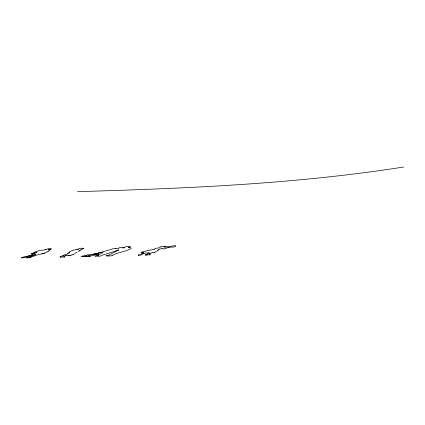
<?xml version="1.0" encoding="UTF-8"?>
<svg xmlns="http://www.w3.org/2000/svg" width="425" height="425" viewBox="0 0 425 425"><rect width="100%" height="100%" fill="white"/><g stroke="black" fill="none" stroke-linecap="round" stroke-linejoin="round"><path stroke-width="0.64" d="M75.363 253.215L75.368 253.194A10.354 1.78 -7.3 0 1 75.475 253.013L76.989 252.259M112.088 255.749L109.432 255.94M68.829 252.7L69.44 251.956A5.823 0.999 -7.3 0 1 69.578 251.855A11.385 1.955 -7.3 0 1 69.796 251.727L69.944 251.643A11.842 2.035 -7.3 0 1 70.672 251.308L71.464 250.984A12.84 2.205 -7.3 0 1 71.979 250.787L72.627 250.559A8.001 1.376 -7.3 0 0 73.259 250.32L74.502 250.001A9.265 1.594 -7.3 0 1 75.044 249.889L75.161 249.868A3.708 0.637 -7.3 0 1 75.852 249.751L76.203 249.698M159.864 247.053L160.554 246.766A3.724 0.643 -7.3 0 1 160.65 246.718L162.339 246.415A3.538 0.606 -7.3 0 0 162.828 246.362L163.901 246.245M166.048 246.442L166.058 246.388A2.476 0.425 -7.3 0 0 165.978 246.309L165.559 246.266M123.834 247.313L123.813 247.339A1.928 0.329 -7.3 0 1 123.792 247.419L123 247.833M154.944 248.853L155.029 248.742A5.339 0.919 -7.3 0 0 155.104 248.705L155.157 248.667A3.156 0.542 -7.3 0 1 155.3 248.583L155.385 248.545A6.678 1.147 -7.3 0 1 155.72 248.407L156.336 248.242A2.263 0.388 -7.3 0 1 157.425 248.083L157.792 248.046A3.262 0.563 -7.3 0 0 158.594 247.956L158.791 247.918A8.707 1.498 -7.3 0 0 159.269 247.839L159.348 247.828A3.878 0.669 -7.3 0 0 159.88 247.732L160.22 247.61M47.951 251.467L48.524 251.138A4.277 0.733 -7.3 0 1 48.673 251.058L48.912 250.941A6.858 1.179 -7.3 0 0 49.146 250.819L49.305 250.723A11.608 1.997 -7.3 0 0 49.635 250.463L49.89 250.102A2.21 0.383 -7.3 0 0 49.651 249.969A1.897 0.324 -7.3 0 0 49.422 249.937L48.726 249.911A5.626 0.967 -7.3 0 1 48.269 249.879L48.477 249.778A3.134 0.542 -7.3 0 1 48.705 249.73L49.13 249.634M32.773 253.752L33.251 253.789M33.91 253.157L34.021 253.093A2.858 0.489 -7.3 0 1 34.112 253.056L34.383 252.96A8.277 1.424 -7.3 0 0 34.584 252.886L34.839 252.785A1.562 0.271 -7.3 0 1 35.009 252.737L35.721 252.498A2.417 0.414 -7.3 0 1 35.875 252.45L36.651 252.312M43.217 253.327L42.346 253.566L44.147 253.39A1.865 0.319 -7.3 0 1 44.322 253.332L44.678 253.173A3.666 0.632 -7.3 0 0 44.71 253.135L44.731 253.114M154.918 248.96L154.753 249.055A4.16 0.717 -7.3 0 1 154.594 249.119M128.308 247.547L128.637 247.536A1.865 0.319 -7.3 0 1 128.855 247.52L130.135 247.584M33.495 253.629L34 253.273A2.938 0.505 -7.3 0 0 33.947 253.21L33.947 253.21M78.046 249.013L78.827 248.768A1.796 0.308 -7.3 0 0 79.395 248.636L80.41 248.407A1.827 0.313 -7.3 0 1 81.101 248.29L81.164 248.29A3.857 0.664 -7.3 0 1 82.206 248.205L83.316 248.248M169.447 247.329L168.465 247.477M32.645 253.746L32.938 253.645M142.843 253.964L143.31 253.736M64.021 256.588L64.026 256.578A2.274 0.393 -7.3 0 1 64.122 256.525L64.51 256.498M115.839 248.545L115.897 248.365A1.822 0.313 -7.3 0 0 115.605 248.338L114.352 248.492A2.587 0.446 -7.3 0 0 113.953 248.572L113.741 248.614A1.907 0.329 -7.3 0 0 113.358 248.699L107.934 250.336A3.798 0.653 -7.3 0 0 107.838 250.367L107.631 250.421A16.155 2.778 -7.3 0 1 107.222 250.511L98.558 252.981M30.26 257.247L31.014 257.624A3.203 0.552 -7.3 0 1 30.929 257.662L30.111 257.789A9.706 1.668 -7.3 0 1 29.713 257.8L26.616 257.885M154.7 252.312L155.152 252.078A25.218 4.335 -7.3 0 0 155.72 251.781L158.004 250.447M47.988 251.515L47.372 251.935A1.716 0.298 -7.3 0 0 47.175 251.982L46.182 252.312A23.157 3.979 -7.3 0 1 45.889 252.445L45.114 252.859A2.709 0.468 -7.3 0 1 44.992 252.949M32.268 254.028L31.307 253.953M34.494 252.232L35.158 252.025M149.26 252.928L148.197 253.438A3.257 0.558 -7.3 0 0 148.075 253.544L147.958 253.725A5.196 0.892 -7.3 0 1 147.735 253.916L147.65 253.927M87.752 256.371L89.903 255.707A1.748 0.303 -7.3 0 1 89.978 255.659L85.271 256.376L86.833 255.977L86.121 256.031L84.262 256.626L83.412 256.62L84.628 256.195L81.414 256.62L82.195 256.365M64.86 256.918L64.685 256.971A3.363 0.579 -7.3 0 1 63.112 257.093L62.985 257.114A3.99 0.685 -7.3 0 1 62.379 257.125L62.172 257.12A7.156 1.232 -7.3 0 0 61.875 257.12L60.86 257.13M118.926 248.157L119.085 247.881A9.823 1.689 -7.3 0 1 119.17 247.823A3.257 0.558 -7.3 0 1 119.51 247.658L119.595 247.626A2.348 0.404 -7.3 0 1 119.908 247.52L123.877 247.228M165.862 246.707L165.506 246.808M60.079 256.753L60.355 256.578M32.613 254.426L32.566 254.458A6.391 1.1 -7.3 0 0 32.428 254.554M64.26 256.153L64.106 256.248A2.21 0.377 -7.3 0 0 64.032 256.307M79.199 250.941L79.587 250.723M44.816 253.045L44.827 253.04A2.221 0.383 -7.3 0 0 44.726 253.114M70.55 255.159L71.644 255.032M70.428 255.234L70.088 255.441A2.433 0.42 -7.3 0 1 69.928 255.531L69.923 255.531M79.098 251.005L79.114 250.994A5.615 0.967 -7.3 0 1 78.646 251.223L78.381 251.329A1.806 0.308 -7.3 0 0 78.211 251.409M32.337 254.623L31.62 254.989A4.08 0.701 -7.3 0 1 31.477 255.053L25.527 256.631A5.578 0.956 -7.3 0 0 24.438 256.827L23.635 257.077M130.353 247.738L131.362 248.003L130.9 248.63A12.293 2.114 -7.3 0 0 130.682 248.779C125.269 251.743 116.535 252.636 112.11 255.675M50.703 249.268L50.368 249.321M124.02 247.536L124.955 247.084A4.266 0.733 -7.3 0 0 125.136 247.005C126.172 246.261 133.657 245.56 128.318 247.525M34.255 252.45L34.218 252.471A8.819 1.514 -7.3 0 1 33.862 252.652L33.331 252.976A1.897 0.324 -7.3 0 1 33.198 253.024L32.295 253.406A4.117 0.707 -7.3 0 0 31.572 253.651A4.42 0.76 -7.3 0 0 31.317 253.874M68.409 255.425L67.724 255.425A1.583 0.271 -7.3 0 0 67.262 255.468L66.752 255.526A2.667 0.457 -7.3 0 0 66.327 255.579L66.226 255.595M33.123 254.123L33.092 254.139A2.13 0.367 -7.3 0 1 32.81 254.267L32.704 254.299M79.618 250.708L79.682 250.676A5.674 0.978 -7.3 0 0 80.049 250.458M168.385 247.525L167.089 247.817A2.237 0.383 -7.3 0 0 166.77 247.988L166.706 248.051A8.511 1.461 -7.3 0 0 166.621 248.152A2.821 0.483 -7.3 0 0 166.605 248.195L166.048 248.476A2.917 0.499 -7.3 0 1 164.905 248.843L164.714 248.864A2.279 0.393 -7.3 0 1 163.699 248.811M33.405 253.953L33.432 253.943A3.708 0.637 -7.3 0 1 33.66 253.837L34.133 253.55A4.845 0.834 -7.3 0 1 34.329 253.481L34.457 253.438A2.183 0.377 -7.3 0 0 34.685 253.348L35.711 252.896A6.046 1.041 -7.3 0 1 36.183 252.694L36.338 252.631A4.181 0.717 -7.3 0 0 36.874 252.392L36.879 252.37A2.162 0.372 -7.3 0 1 37.012 252.291L37.012 252.222M43.249 253.3L43.509 253.311A1.817 0.313 -7.3 0 1 43.424 253.369L42.877 253.486M72.356 254.867L72.261 254.91A2.895 0.499 -7.3 0 0 72.144 254.958L71.745 255.048M138.359 255.096L138.465 255.048A1.626 0.282 -7.3 0 1 138.752 254.936M74.773 253.619L73.371 254.442A2.438 0.42 -7.3 0 1 73.275 254.485M149.786 253.608L152.081 252.689M140.42 254.299L140.085 254.453M66.114 255.643L65.498 255.68M140.909 255.085L138.837 255.228M167.923 247.632L168.358 247.536M118.851 248.195L118.501 248.258A4.138 0.712 -7.3 0 1 118.177 248.322L117.56 248.402A2.407 0.414 -7.3 0 0 117.321 248.418L116.848 248.46A5.552 0.956 -7.3 0 0 116.121 248.535L115.882 248.556M30.403 257.098L30.834 256.976A2.996 0.515 -7.3 0 0 30.94 256.939A4.287 0.738 -7.3 0 1 31.832 256.684L33.076 256.355A9.1 1.562 -7.3 0 0 33.75 256.153L33.91 256.1A14.689 2.523 -7.3 0 0 34.77 255.802L35.296 255.595A6.332 1.089 -7.3 0 0 35.525 255.489L36.768 255.058A2.019 0.345 -7.3 0 1 37.002 254.984L37.48 254.851A19.401 3.336 -7.3 0 0 38.919 254.458L39.658 254.278A6.811 1.169 -7.3 0 1 40.343 254.214L41.453 254.001A4.941 0.85 -7.3 0 0 41.485 253.964A5.753 0.988 -7.3 0 1 41.921 253.651L42.144 253.544A2.348 0.404 -7.3 0 0 42.234 253.481L42.952 253.273L42.697 253.39A4.075 0.701 -7.3 0 0 42.548 253.454M145.552 254.878L145.308 254.92M142.832 253.991L142.678 254.038A5.955 1.025 -7.3 0 0 142.524 254.092L141.992 254.363A11.438 1.966 -7.3 0 0 141.78 254.501L141.573 254.649A11.241 1.934 -7.3 0 0 141.451 254.745A5.153 0.887 -7.3 0 0 141.392 254.803L141.143 254.926M150.142 254.83L146.699 255.005M45.422 249.65L45.831 249.518A5.084 0.877 -7.3 0 1 45.905 249.475A5.052 0.866 -7.3 0 0 45.98 249.433L45.916 249.326M67.756 253.736L67.782 253.725A5.966 1.025 -7.3 0 0 68.244 253.491L69.514 252.684L69.227 252.71A4.069 0.701 -7.3 0 1 69.047 252.732L68.882 252.742M42.091 253.741L42.782 253.555M42.017 253.746L42.197 253.789A5.249 0.903 -7.3 0 0 42.898 253.688L42.994 253.672M24.347 257.454L23.619 257.715A12.708 2.183 -7.3 0 1 23.306 257.816L21.733 257.975A4.107 0.707 -7.3 0 1 21.261 257.853L21.436 257.667A7.815 1.344 -7.3 0 1 21.59 257.598L23.572 257.082M29.187 257.051L28.842 257.189A1.87 0.324 -7.3 0 1 28.576 257.268L27.524 257.502M169.554 247.18L173.591 247.015A2.906 0.499 -7.3 0 0 174.138 246.909L174.914 246.665A3.91 0.669 -7.3 0 0 175.196 246.542L175.222 246.521A15.608 2.683 -7.3 0 0 175.562 246.314L175.764 246.16A3.225 0.552 -7.3 0 0 175.817 246.064L175.817 246.038A7.714 1.328 -7.3 0 0 175.706 245.852L175.185 245.724A2.221 0.383 -7.3 0 0 174.856 245.735L174.462 245.767M80.368 249.985L81.005 249.746A2.895 0.499 -7.3 0 0 81.515 249.47A9.005 1.546 -7.3 0 0 81.536 249.406L81.563 249.347A3.214 0.552 -7.3 0 1 81.621 249.284L82.121 249.045A2.364 0.409 -7.3 0 0 82.243 249.008M154.551 249.135L153.085 249.64M88.31 256.456L97.118 254.617A4.207 0.723 -7.3 0 0 97.872 254.368L98.818 253.799L95.96 254.623A3.581 0.616 -7.3 0 1 95.189 254.692L91.901 254.591L98.621 253.066M65.429 255.664L64.972 255.834A6.077 1.047 -7.3 0 0 64.233 256.153M64.318 256.36L64.738 256.259M164.969 246.925L164.645 247.01A2.369 0.409 -7.3 0 1 164.491 247.068L164.565 247.116M143.884 252.859L143.905 252.854A4.271 0.733 -7.3 0 0 143.762 252.902L143.491 253.002A19.306 3.32 -7.3 0 0 142.917 253.236L141.068 253.969M77.021 249.47L76.925 249.502A2.375 0.409 -7.3 0 1 76.362 249.666L76.293 249.672M143.39 253.709L145.934 252.933A6.784 1.169 -7.3 0 0 146.189 252.939L146.418 252.944A12.877 2.215 -7.3 0 0 147.305 252.939L149.265 252.907M64.855 256.317L64.43 256.413M138.948 254.894L139.044 254.862A3.092 0.531 -7.3 0 0 139.49 254.692M67.405 253.991L65.206 254.687M146.242 254.57L146.242 254.57A2.492 0.43 -7.3 0 0 145.642 254.798M65.062 254.734L63.543 255.223A4.579 0.786 -7.3 0 0 63.282 255.319L63.102 255.383M124.371 247.701L124.775 247.616L124.137 247.578M88.389 256.429L90.18 256.062A8.787 1.509 -7.3 0 0 90.483 255.956L90.058 255.993A2.364 0.404 -7.3 0 1 89.76 256.068L87.8 256.381M149.483 253.948L150.2 253.863L149.775 253.943M32.305 253.932L32.608 253.768M149.228 254.097L149.579 253.975M72.532 254.761L72.733 254.692A4.494 0.776 -7.3 0 1 72.85 254.649L72.951 254.617A4.037 0.696 -7.3 0 0 73.281 254.485M49.178 249.618L49.826 249.48A2.247 0.388 -7.3 0 0 49.932 249.411L50.4 249.305M63.017 255.404L63.001 255.489A3.012 0.515 -7.3 0 1 63.479 255.489M146.163 254.989L146.646 254.973M142.603 251.951L141.945 252.115A8.856 1.525 -7.3 0 0 141.196 252.322L140.935 252.45A2.768 0.478 -7.3 0 0 141.047 252.471L141.137 252.487A9.175 1.578 -7.3 0 0 141.44 252.524L141.961 252.583A5.058 0.871 -7.3 0 1 142.333 252.641L143.023 252.758A10.242 1.758 -7.3 0 0 143.613 252.811L143.894 252.838M154.647 252.37L154.546 252.386A4.069 0.701 -7.3 0 1 154.291 252.418L154.126 252.439A6.545 1.126 -7.3 0 0 153.808 252.482L153.505 252.524A8.298 1.429 -7.3 0 1 152.447 252.647L152.256 252.668M62.146 256.089L62.178 256.084A7.953 1.365 -7.3 0 0 63.298 255.781M35.28 252.004L36.481 251.531A4.558 0.786 -7.3 0 1 36.683 251.446L37.682 251.095A4.048 0.696 -7.3 0 1 38.032 250.989L39.562 250.553A1.737 0.298 -7.3 0 1 40.439 250.362L41.693 250.219A16.586 2.853 -7.3 0 1 42.888 250.097L43.531 250.022M124.1 247.871L123.34 247.918M45.544 249.741L44.046 249.974M78.104 249.326L77.451 249.454A4.516 0.776 -7.3 0 0 77.281 249.438L77.185 249.433M161.176 248.715L160.868 248.806A3.347 0.574 -7.3 0 1 160.746 248.859L160.358 248.96A2.013 0.345 -7.3 0 0 159.954 249.055L159.603 249.162A2.778 0.478 -7.3 0 1 159.21 249.273M403.75 166.998C295.853 183.988 186.543 188.482 77.52 191.638M165.001 247.159L174.053 245.82A2.948 0.505 -7.3 0 1 174.271 245.788L174.319 245.783M152.942 249.656L152.899 249.661A4.229 0.728 -7.3 0 0 152.426 249.709L152.076 249.751A2.104 0.361 -7.3 0 0 151.608 249.82L148.038 250.575A3.995 0.685 -7.3 0 1 147.602 250.66L147.146 250.739A1.992 0.34 -7.3 0 0 146.848 250.798L146.482 250.883A7.597 1.307 -7.3 0 0 145.722 251.079L144.282 251.499A16.607 2.858 -7.3 0 1 142.742 251.913M49.024 248.737L50.803 248.721M122.921 247.95L122.99 247.945A4.893 0.839 -7.3 0 1 123.207 247.929M146.041 255.032L145.164 255.058M48.833 248.747L47.18 249.034A4.431 0.76 -7.3 0 0 46.941 249.103L45.714 249.337M64.324 256.817L63.904 256.806M64.409 256.812L64.834 256.812M69.843 255.542L69.817 255.542A1.966 0.34 -7.3 0 1 69.461 255.515L69.424 255.515M138.731 255.234L138.279 255.228M163.949 246.245L163.997 246.245A4.813 0.829 -7.3 0 0 164.284 246.234L164.762 246.266M60.616 257.136L60.254 257.13M68.85 255.494L68.908 255.494A2.04 0.351 -7.3 0 1 69.45 255.505L69.456 255.515M68.94 255.494L68.818 255.494A1.774 0.308 -7.3 0 1 68.558 255.494L68.552 255.494M164.905 246.33L165.091 246.319A3.793 0.653 -7.3 0 0 165.251 246.303M26.483 257.89L26.44 257.826A7.268 1.248 -7.3 0 1 27.375 257.55A2.359 0.404 -7.3 0 0 27.524 257.502M50.883 248.747L51.303 248.965L50.729 249.236M162.18 248.593L161.93 248.614A2.906 0.499 -7.3 0 1 161.542 248.667M78.317 249.172L78.041 249.119M60.053 256.854L60.143 256.865A3.639 0.627 -7.3 0 0 60.44 256.886M149.446 254.617L149.472 254.623A1.886 0.324 -7.3 0 0 149.834 254.644L150.147 254.697M109.4 255.93L107.206 256.004A2.763 0.473 -7.3 0 0 107.19 255.946L106.08 255.893L106.372 255.701A2.89 0.499 -7.3 0 1 106.872 255.547L108.667 255.159A4.691 0.807 -7.3 0 0 108.933 255.005L112.386 253.279A1.636 0.282 -7.3 0 0 112.62 253.21L118.857 249.895L116.578 250.607A40.88 7.028 -7.3 0 0 115.504 251.032L101.108 255.547L100.422 256.121L97.899 256.201L98.403 255.76L95.301 256.233L98.005 255.377L99.344 254.336L103.047 252.636L101.681 252.615A2.964 0.51 -7.3 0 1 101.586 252.567L101.426 252.344A6.832 1.174 -7.3 0 1 101.262 252.413L101.012 252.508A3.66 0.627 -7.3 0 1 100.592 252.636L90.663 254.671A9.902 1.7 -7.3 0 1 90.217 254.697L89.925 254.713A4.978 0.855 -7.3 0 0 89.553 254.734L88.421 254.809A6.343 1.089 -7.3 0 0 87.917 254.851L82.253 256.153M80.203 250.139L80.245 250.203A3.055 0.526 -7.3 0 1 80.256 250.341M60.568 256.461A2.189 0.377 -7.3 0 1 61.019 256.323L61.907 256.11A1.891 0.324 -7.3 0 1 62.039 256.116M67.357 253.927A2.263 0.388 -7.3 0 1 67.787 253.746M83.709 248.466A2.683 0.462 -7.3 0 1 82.248 249.002M83.433 248.221A2.683 0.462 -7.3 0 1 83.73 248.381M29.182 257.051A7.337 1.259 -7.3 0 1 29.66 256.881L29.962 256.774A8.176 1.408 -7.3 0 0 30.526 256.567L30.94 256.397A17.08 2.938 -7.3 0 1 31.492 256.179L32.21 255.924A8.128 1.397 -7.3 0 1 33.187 255.616L33.352 255.574A2.715 0.468 -7.3 0 0 33.803 255.436L34.112 255.266A4.967 0.855 -7.3 0 1 34.436 255.101L34.935 254.91A9.334 1.604 -7.3 0 0 35.572 254.639L35.79 254.511A4.064 0.696 -7.3 0 1 35.397 254.522L34.861 254.644A3.097 0.531 -7.3 0 1 34.653 254.75L32.486 255.404A10.705 1.838 -7.3 0 1 32.188 255.473L27.992 256.381A2.662 0.457 -7.3 0 0 27.806 256.418L25.58 257.114A2.98 0.51 -7.3 0 0 24.416 257.433M163.423 248.79A3.501 0.6 -7.3 0 0 163.253 248.758L162.966 248.726A9.706 1.668 -7.3 0 1 162.839 248.71L162.504 248.662A3.161 0.542 -7.3 0 1 162.233 248.609M158.987 249.321A3.889 0.669 -7.3 0 0 158.817 249.363L158.408 249.491A2.651 0.457 -7.3 0 1 158.275 249.555A3.283 0.563 -7.3 0 0 158.153 249.608L158.153 249.735A7.039 1.211 -7.3 0 1 157.925 250.452M147.433 254.054A6.508 1.121 -7.3 0 1 146.29 254.559M147.533 253.996A2.008 0.345 -7.3 0 1 147.459 254.049M101.511 252.349L101.543 252.333"/></g></svg>
